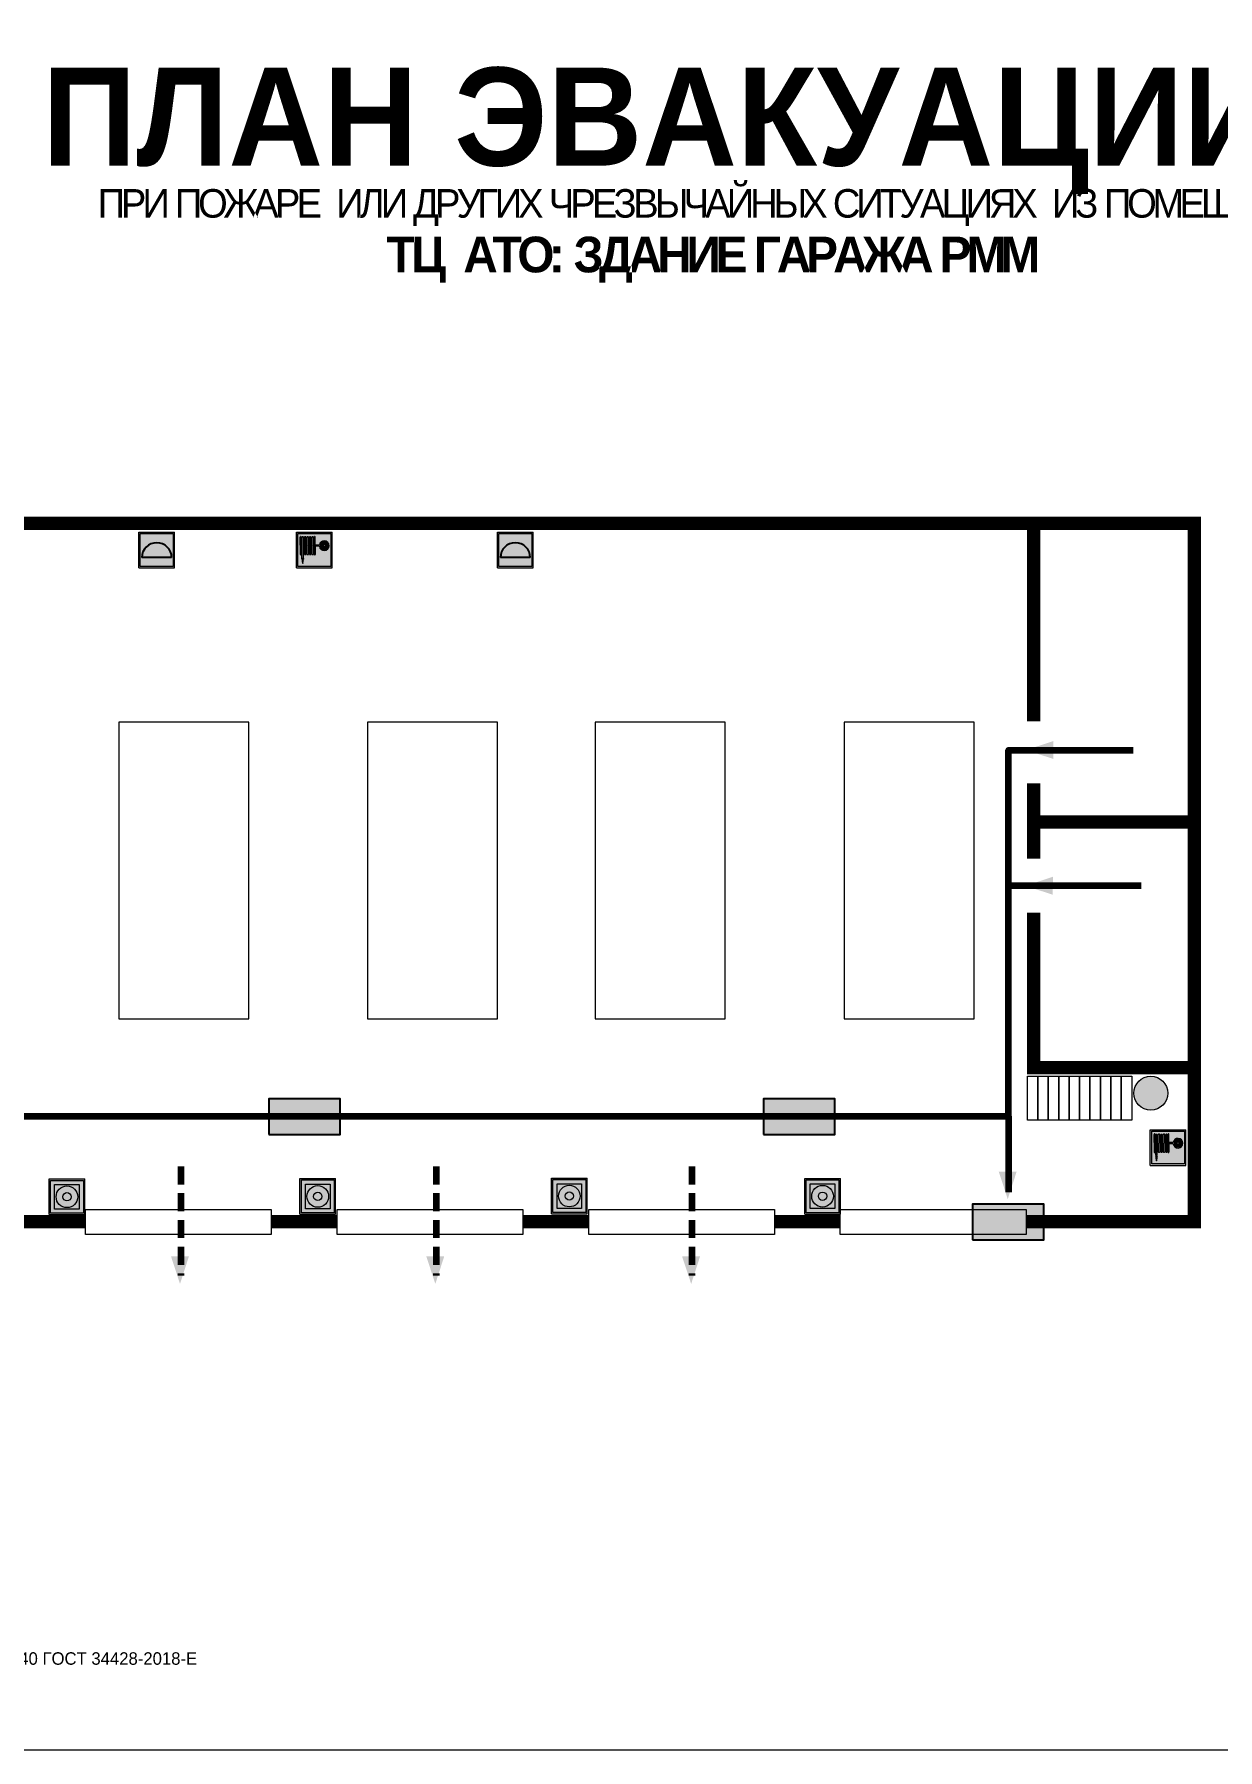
# Model space of a CAD drawing. Header units: millimetres. Extents: x 13114 to 67229, y 22859 to 38520.
# Drawn here: x 28360.1 to 28625.6, y 34765.1 to 35149.7 of the extents above; entities that cross this region are included whole.
import ezdxf

# ---------------------------------------------------------------- set-up
doc = ezdxf.new("R2010")
doc.units = ezdxf.units.MM
doc.linetypes.add('{ Wide Dash }', pattern=[12, 4, -2, 4, -2])
doc.layers.add('План_Штампы', color=7, linetype='Continuous')
doc.styles.add('обычный', font='arial.ttf')

# ---------------------------------------------------------------- blocks, each defined once
blk = doc.blocks.new('A$C7B4425F7')
at = {"true_color": 0xffffff}
blk.add_hatch(color=7, dxfattribs=at).paths.add_polyline_path([(0, 0), (-16, 0), (-16, -8), (0, -8)])
h = blk.add_hatch(color=126)
h.paths.add_polyline_path([(-0.2, -0.2), (-15.8, -0.2), (-15.8, -7.8), (-0.2, -7.8)])
h.paths.add_polyline_path([(-11.76, -2.03), (-11.76, -3.66), (-11.17, -3.66, -0.568275), (-11.17, -6.18), (-12.58, -6.18), (-12.58, -2.03)], flags=16)
h.paths.add_polyline_path([(-13.33, -4.12, -0.495768), (-13.59, -6.18), (-15.03, -6.18), (-15.03, -2.03), (-13.59, -2.03, -0.487973)], flags=16)
h.paths.add_polyline_path([(-10.25, -2.03), (-9.48, -2.03), (-9.48, -6.18), (-10.25, -6.18)], flags=16)
h.paths.add_polyline_path([(-13.84, -3.69), (-14.24, -3.69), (-14.24, -3.03), (-13.9, -3.03, -0.692621)], flags=0)
h.paths.add_polyline_path([(-9.15, -2.03), (-8.4, -2.03), (-8.04, -3.07), (-7.68, -2.03), (-6.93, -2.03), (-7.64, -4.1), (-6.93, -6.18), (-7.68, -6.18), (-8.04, -5.14), (-8.4, -6.18), (-9.15, -6.18), (-8.44, -4.1)], flags=16)
h.paths.add_polyline_path([(-11.76, -4.46), (-11.42, -4.46, -0.692621), (-11.36, -5.12), (-11.76, -5.12)], flags=0)
h.paths.add_polyline_path([(-13.9, -5.2), (-14.24, -5.2), (-14.24, -4.55), (-13.84, -4.55, -0.708038)], flags=0)
edge = h.paths.add_edge_path(flags=16)
edge.add_ellipse((-5.51, -4.08), major_axis=(0, 2.05), ratio=0.586184, start_angle=0, end_angle=360)
edge = h.paths.add_edge_path(flags=0)
edge.add_ellipse((-5.51, -4.08), major_axis=(0, 1.14), ratio=0.454828, start_angle=0, end_angle=360)
h.paths.add_polyline_path([(-4.13, -4.96, 0.377264), (-3.48, -4.52, 0.0555), (-3.16, -2.03), (-1.66, -2.03), (-1.66, -4.96), (-0.96, -4.96), (-0.96, -7.01), (-1.75, -7.01), (-1.75, -6.18), (-3.3, -6.18), (-3.3, -7.02), (-4.13, -7.02)], flags=16)
h.paths.add_polyline_path([(-2.73, -2.91), (-2.28, -2.91), (-2.28, -4.96), (-3.05, -4.96, 0.079136)], flags=0)
at = {"color": 126}
blk.add_lwpolyline([(-16, -8), (0, -8), (0, 0), (-16, 0)], close=True, dxfattribs=at)
blk = doc.blocks.new('A$C32E8229D')
at = {"true_color": 0xffffff}
blk.add_hatch(color=7, dxfattribs=at).paths.add_polyline_path([(0, 0), (0, -8), (16, -8), (16, 0)])
h = blk.add_hatch(color=126)
h.paths.add_polyline_path([(0.2, -0.2), (15.8, -0.2), (15.8, -7.8), (0.2, -7.8)])
h.paths.add_polyline_path([(13.49, -2.05), (12.08, -2.05), (11.37, -2.63, 0.162397), (11.29, -2.84), (11.29, -3.63), (10.35, -3.63), (10.35, -4.05), (11.68, -4.05), (11.68, -3.48), (12.26, -4.28), (11.29, -5.1), (11.29, -6.78), (11.85, -6.78), (11.85, -5.44), (12.8, -4.64), (12.8, -5.94), (14.46, -5.94), (14.46, -5.39), (13.45, -5.39), (13.45, -3.97), (12.46, -2.59), (13.15, -2.59), (13.69, -3.34), (14.18, -3)], flags=16)
h.paths.add_polyline_path([(10.74, -1.82, 1), (11.8, -1.82, 1)], flags=16)
h.paths.add_polyline_path([(9.39, -3.59), (5.99, -3.59), (6.56, -3.03), (5.91, -3.03), (5.1, -3.83), (5.91, -4.64), (6.56, -4.64), (5.99, -4.09), (9.39, -4.09)], flags=16)
h.paths.add_polyline_path([(4.29, -1.08), (1.72, -1.08), (1.72, -6.6), (4.29, -6.6)], flags=16)
at = {"color": 126}
blk.add_lwpolyline([(16, -8), (0, -8), (0, 0), (16, 0)], close=True, dxfattribs=at)
blk = doc.blocks.new('A$C1E1F2D43')
at = {"true_color": 0xffffff}
blk.add_hatch(color=7, dxfattribs=at).paths.add_polyline_path([(8, 0), (0, 0), (0, -8), (8, -8)])
h = blk.add_hatch(color=242)
h.paths.add_polyline_path([(0.32, -0.32), (0.32, -7.68), (7.68, -7.68), (7.68, -0.32)])
h.paths.add_polyline_path([(7.35, -5.71), (0.65, -5.71, -1)], flags=16)
at = {"color": 242, "lineweight": 5}
for p, q in [((0, 0), (8, 0)), ((0, -8), (0, 0)), ((0, 0), (8, 0)), ((8, -8), (8, 0)), ((0, -8), (8, -8))]:
    blk.add_line(p, q, dxfattribs=at)
at = {"color": 242}
blk.add_line((7.35, -5.71), (0.65, -5.71), dxfattribs=at)
at = {"color": 242, "lineweight": 5}
blk.add_lwpolyline([(0.32, -0.32), (7.68, -0.32), (7.68, -7.68), (0.32, -7.68)], close=True, dxfattribs=at)
at = {"color": 242}
blk.add_arc((4, -5.71), 3.35, 0, 180, dxfattribs=at)
blk = doc.blocks.new('A$C37112FD5')
at = {"true_color": 0xf5f5ff}
h = blk.add_hatch(color=7, dxfattribs=at)
h.dxf.hatch_style = 1
h.paths.add_polyline_path([(12.8, -7.4), (0, -7.4), (0, -20.2), (12.8, -20.2)])
h.paths.add_polyline_path([(12.29, -7.91), (12.29, -19.69), (0.51, -19.69), (0.51, -7.91)], flags=16)
h.paths.add_polyline_path([(4.98, -9.04, -0.42597), (5.17, -9.22), (5.17, -12.25), (5.17, -15.29, -0.432244), (4.98, -15.47), (4.83, -15.47, -0.42597), (4.64, -15.29), (4.64, -12.25), (4.64, -9.22, -0.432244), (4.83, -9.04)], flags=0)
h.paths.add_polyline_path([(4.28, -9.22), (4.28, -12.25), (4.28, -15.29, -0.432244), (4.09, -15.47), (3.94, -15.47, -0.42597), (3.75, -15.29), (3.75, -12.25), (3.75, -9.22, -0.432244), (3.94, -9.04), (4.09, -9.04, -0.42597)], flags=0)
h.paths.add_polyline_path([(5.72, -9.04), (5.87, -9.04, -0.42597), (6.06, -9.22), (6.06, -12.25), (6.06, -15.29, -0.432244), (5.87, -15.47), (5.72, -15.47, -0.42597), (5.53, -15.29), (5.53, -12.25), (5.53, -9.22, -0.432244)], flags=0)
h.paths.add_polyline_path([(6.42, -8.9), (6.5, -8.9, -0.42597), (6.69, -9.08), (6.69, -12.03), (8.21, -12.03, -15.824349), (8.21, -12.47), (6.69, -12.47), (6.69, -15.42, -0.432244), (6.5, -15.6), (6.42, -15.6)], flags=0)
h.paths.add_polyline_path([(3.39, -9.22), (3.39, -12.25), (3.39, -15.29, -0.432244), (3.2, -15.47), (3.05, -15.47, -0.42597), (2.85, -15.29), (2.85, -12.25), (2.85, -9.22, -0.432244), (3.05, -9.04), (3.2, -9.04, -0.42597)], flags=0)
h.paths.add_polyline_path([(2.5, -9.22), (2.5, -16.71), (1.96, -16.71), (1.96, -9.22, -0.432244), (2.15, -9.04), (2.31, -9.04, -0.42597)], flags=0)
h.paths.add_polyline_path([(1.61, -8.9), (1.61, -15.6), (1.57, -15.6, -0.42597), (1.37, -15.42), (1.37, -12.03), (1.37, -9.09, -0.432244), (1.57, -8.9)], flags=0)
h.paths.add_polyline_path([(9.76, -10.81), (9.76, -12.03), (8.49, -12.03, -0.336371)], flags=0)
h.paths.add_polyline_path([(8.49, -12.47), (9.76, -12.47), (9.76, -13.7, -0.336371)], flags=0)
h.paths.add_polyline_path([(10.11, -10.81, -0.336371), (11.38, -12.03), (10.11, -12.03)], flags=0)
h.paths.add_polyline_path([(10.11, -12.47), (11.38, -12.47, -0.336371), (10.11, -13.7)], flags=0)
h.paths.add_polyline_path([(2.5, -16.84), (2.5, -17.05), (1.97, -17.05), (1.97, -16.84)], flags=0)
h.paths.add_polyline_path([(2.5, -17.24, -0.033778), (2.24, -18.6, -0.033778), (1.97, -17.24)], flags=0)
h = blk.add_hatch(color=242)
h.dxf.hatch_style = 1
h.paths.add_polyline_path([(12.29, -7.91), (0.51, -7.91), (0.51, -19.69), (12.29, -19.69)])
h.paths.add_polyline_path([(6.42, -15.6), (6.42, -8.9), (6.5, -8.9, -0.42597), (6.69, -9.08), (6.69, -12.03), (8.21, -12.03, -15.824349), (8.21, -12.47), (6.69, -12.47), (6.69, -15.42, -0.432244), (6.5, -15.6)], flags=16)
h.paths.add_polyline_path([(5.87, -15.47), (5.72, -15.47, -0.42597), (5.53, -15.29), (5.53, -12.25), (5.53, -9.22, -0.432244), (5.72, -9.04), (5.87, -9.04, -0.42597), (6.06, -9.22), (6.06, -12.25), (6.06, -15.29, -0.432244)], flags=16)
h.paths.add_polyline_path([(4.98, -15.47), (4.83, -15.47, -0.42597), (4.64, -15.29), (4.64, -12.25), (4.64, -9.22, -0.432244), (4.83, -9.04), (4.98, -9.04, -0.42597), (5.17, -9.22), (5.17, -12.25), (5.17, -15.29, -0.432244)], flags=16)
h.paths.add_polyline_path([(4.09, -15.47), (3.94, -15.47, -0.42597), (3.75, -15.29), (3.75, -12.25), (3.75, -9.22, -0.432244), (3.94, -9.04), (4.09, -9.04, -0.42597), (4.28, -9.22), (4.28, -12.25), (4.28, -15.29, -0.432244)], flags=16)
h.paths.add_polyline_path([(3.2, -15.47), (3.05, -15.47, -0.42597), (2.85, -15.29), (2.85, -12.25), (2.85, -9.22, -0.432244), (3.05, -9.04), (3.2, -9.04, -0.42597), (3.39, -9.22), (3.39, -12.25), (3.39, -15.29, -0.432244)], flags=16)
h.paths.add_polyline_path([(2.5, -17.05), (1.97, -17.05), (1.97, -16.84), (2.5, -16.84)], flags=16)
h.paths.add_polyline_path([(2.5, -17.24, -0.033778), (2.24, -18.6, -0.033778), (1.97, -17.24)], flags=16)
h.paths.add_polyline_path([(2.5, -16.71), (1.96, -16.71), (1.96, -9.22, -0.432244), (2.15, -9.04), (2.31, -9.04, -0.42597), (2.5, -9.22)], flags=16)
h.paths.add_polyline_path([(1.61, -15.6), (1.57, -15.6, -0.42597), (1.37, -15.42), (1.37, -12.03), (1.37, -9.09, -0.432244), (1.57, -8.9), (1.61, -8.9)], flags=16)
h.paths.add_polyline_path([(8.49, -12.47), (9.76, -12.47), (9.76, -13.7, -0.336371)], flags=0)
h.paths.add_polyline_path([(10.11, -13.7), (10.11, -12.47), (11.38, -12.47, -0.336371)], flags=0)
h.paths.add_polyline_path([(8.49, -12.03, -0.336371), (9.76, -10.81), (9.76, -12.03)], flags=0)
h.paths.add_polyline_path([(10.11, -12.03), (10.11, -10.81, -0.336371), (11.38, -12.03)], flags=0)
h = blk.add_hatch(color=7, dxfattribs=at)
h.dxf.hatch_style = 1
h.paths.add_polyline_path([(1.61, -8.9), (1.57, -8.9, 0.432244), (1.37, -9.09), (1.37, -12.03), (1.37, -15.42, 0.42597), (1.57, -15.6), (1.61, -15.6)])
h.paths.add_polyline_path([(2.5, -9.22, 0.42597), (2.31, -9.04), (2.15, -9.04, 0.432244), (1.96, -9.22), (1.96, -16.71), (2.5, -16.71)])
h.paths.add_polyline_path([(2.5, -16.84), (1.97, -16.84), (1.97, -17.05), (2.5, -17.05)])
h.paths.add_polyline_path([(2.5, -17.24), (1.97, -17.24, 0.033778), (2.24, -18.6, 0.033778)])
h.paths.add_polyline_path([(3.39, -12.25), (3.39, -9.22, 0.42597), (3.2, -9.04), (3.05, -9.04, 0.432244), (2.85, -9.22), (2.85, -12.25), (2.85, -15.29, 0.42597), (3.05, -15.47), (3.2, -15.47, 0.432244), (3.39, -15.29)])
h.paths.add_polyline_path([(4.28, -12.25), (4.28, -9.22, 0.42597), (4.09, -9.04), (3.94, -9.04, 0.432244), (3.75, -9.22), (3.75, -12.25), (3.75, -15.29, 0.42597), (3.94, -15.47), (4.09, -15.47, 0.432244), (4.28, -15.29)])
h.paths.add_polyline_path([(5.17, -12.25), (5.17, -9.22, 0.42597), (4.98, -9.04), (4.83, -9.04, 0.432244), (4.64, -9.22), (4.64, -12.25), (4.64, -15.29, 0.42597), (4.83, -15.47), (4.98, -15.47, 0.432244), (5.17, -15.29)])
h.paths.add_polyline_path([(6.06, -12.25), (6.06, -9.22, 0.42597), (5.87, -9.04), (5.72, -9.04, 0.432244), (5.53, -9.22), (5.53, -12.25), (5.53, -15.29, 0.42597), (5.72, -15.47), (5.87, -15.47, 0.432244), (6.06, -15.29)])
h.paths.add_polyline_path([(6.69, -12.47), (8.21, -12.47, 15.824349), (8.21, -12.03), (6.69, -12.03), (6.69, -9.08, 0.42597), (6.5, -8.9), (6.42, -8.9), (6.42, -15.6), (6.5, -15.6, 0.432244), (6.69, -15.42)])
h.paths.add_polyline_path([(8.49, -12.47), (9.76, -12.47), (9.76, -13.7, -0.336371)], flags=16)
h.paths.add_polyline_path([(8.49, -12.03, -0.336371), (9.76, -10.81), (9.76, -12.03)], flags=16)
h.paths.add_polyline_path([(10.11, -12.47), (11.38, -12.47, -0.336371), (10.11, -13.7)], flags=16)
h.paths.add_polyline_path([(10.11, -12.03), (10.11, -10.81, -0.336371), (11.38, -12.03)], flags=16)
h = blk.add_hatch(color=242)
h.dxf.hatch_style = 1
h.paths.add_polyline_path([(9.76, -10.81, 0.336371), (8.49, -12.03), (9.76, -12.03)])
h.paths.add_polyline_path([(10.11, -10.81), (10.11, -12.03), (11.38, -12.03, 0.336371)])
h.paths.add_polyline_path([(11.38, -12.47), (10.11, -12.47), (10.11, -13.7, 0.336371)])
h.paths.add_polyline_path([(9.76, -12.47), (8.49, -12.47, 0.336371), (9.76, -13.7)])
at = {"color": 242, "lineweight": 5}
for p, q in [((0, -20.2), (0, -7.4)), ((0, -7.4), (12.8, -7.4)), ((1.37, -12.03), (1.37, -9.08)), ((1.37, -12.03), (1.37, -15.42)), ((1.57, -8.9), (1.61, -8.9)), ((1.61, -8.9), (1.61, -15.6)), ((1.96, -16.71), (1.96, -9.22)), ((2.15, -9.04), (2.31, -9.04)), ((2.5, -16.71), (2.5, -9.22)), ((2.85, -12.25), (2.85, -9.22)), ((2.85, -12.25), (2.85, -15.29)), ((3.05, -9.04), (3.2, -9.04)), ((3.39, -12.25), (3.39, -9.22)), ((3.39, -12.25), (3.39, -15.29)), ((3.75, -12.25), (3.75, -9.22)), ((3.75, -12.25), (3.75, -15.29)), ((3.94, -9.04), (4.09, -9.04)), ((4.28, -12.25), (4.28, -9.22)), ((4.28, -12.25), (4.28, -15.29)), ((4.64, -12.25), (4.64, -9.22)), ((4.64, -12.25), (4.64, -15.29)), ((4.83, -9.04), (4.98, -9.04)), ((5.17, -12.25), (5.17, -9.22)), ((5.17, -12.25), (5.17, -15.29)), ((5.53, -12.25), (5.53, -9.22)), ((5.53, -12.25), (5.53, -15.29)), ((5.72, -9.04), (5.87, -9.04)), ((6.06, -12.25), (6.06, -9.22)), ((6.06, -12.25), (6.06, -15.29)), ((6.42, -8.9), (6.42, -15.6)), ((6.5, -8.9), (6.42, -8.9)), ((6.69, -12.03), (6.69, -9.08)), ((8.21, -12.03), (6.69, -12.03)), ((9.76, -12.03), (8.49, -12.03)), ((9.76, -10.81), (9.76, -12.03)), ((10.11, -10.81), (10.11, -12.03)), ((11.38, -12.03), (10.11, -12.03)), ((12.8, -20.2), (12.8, -7.4)), ((1.57, -15.6), (1.61, -15.6)), ((1.96, -16.71), (2.5, -16.71)), ((1.97, -16.84), (2.5, -16.84)), ((1.97, -17.05), (1.97, -16.84)), ((2.5, -17.05), (1.97, -17.05)), ((1.97, -17.24), (2.5, -17.24)), ((2.5, -16.84), (2.5, -17.05)), ((3.05, -15.47), (3.2, -15.47)), ((3.94, -15.47), (4.09, -15.47)), ((4.83, -15.47), (4.98, -15.47)), ((5.72, -15.47), (5.87, -15.47)), ((6.42, -15.6), (6.5, -15.6)), ((8.21, -12.47), (6.69, -12.47)), ((6.69, -12.47), (6.69, -15.42)), ((9.76, -12.47), (8.49, -12.47)), ((9.76, -12.47), (9.76, -13.7)), ((11.38, -12.47), (10.11, -12.47)), ((10.11, -12.47), (10.11, -13.7)), ((0, -20.2), (12.8, -20.2))]:
    blk.add_line(p, q, dxfattribs=at)
blk.add_lwpolyline([(0.51, -7.91), (12.29, -7.91), (12.29, -19.69), (0.51, -19.69)], close=True, dxfattribs=at)
for centre, radius, start, end in [((1.56, -9.09), 0.182, 87.10267, 180.60715), ((2.15, -9.22), 0.182, 87.10267, 180.60715), ((2.32, -9.22), 0.182, 359.39285, 92.89733), ((3.04, -9.22), 0.182, 87.10267, 180.60715), ((3.21, -9.22), 0.182, 359.39285, 92.89733), ((3.93, -9.22), 0.182, 87.10267, 180.60715), ((4.1, -9.22), 0.182, 359.39285, 92.89733), ((4.82, -9.22), 0.182, 87.10267, 180.60715), ((4.99, -9.22), 0.182, 359.39285, 92.89733), ((5.71, -9.22), 0.182, 87.10267, 180.60715), ((5.88, -9.22), 0.182, 359.39285, 92.89733), ((6.51, -9.09), 0.182, 359.39285, 92.89733), ((9.93, -12.25), 1.74, 187.23185, 172.76815), ((9.93, -12.25), 1.46, 96.99266, 171.35851), ((9.93, -12.25), 1.46, 8.64149, 83.00734), ((1.56, -15.42), 0.182, 179.39285, 272.89733), ((12.17, -15.98), 10.27, 187.04098, 194.7793), ((-7.7, -15.98), 10.27, 345.2207, 352.95902), ((3.04, -15.29), 0.182, 179.39285, 272.89733), ((3.21, -15.29), 0.182, 267.10267, 0.60715), ((3.93, -15.29), 0.182, 179.39285, 272.89733), ((4.1, -15.29), 0.182, 267.10267, 0.60715), ((4.82, -15.29), 0.182, 179.39285, 272.89733), ((4.99, -15.29), 0.182, 267.10267, 0.60715), ((5.71, -15.29), 0.182, 179.39285, 272.89733), ((5.88, -15.29), 0.182, 267.10267, 0.60715), ((6.51, -15.42), 0.182, 267.10267, 0.60715), ((9.93, -12.25), 1.46, 188.64149, 263.00734), ((9.93, -12.25), 1.46, 276.99266, 351.35851)]:
    blk.add_arc(centre, radius, start, end, dxfattribs=at)
blk = doc.blocks.new('A$C7B8C2D5B')
at = {"lineweight": 0}
h = blk.add_hatch(color=5, dxfattribs=at)
h.dxf.hatch_style = 1
h.paths.add_polyline_path([(1.4, -3.02, 1), (-2.11, -3.02, 1)])
at = {"color": 5, "lineweight": 0}
blk.add_circle((-0.36, -3.02), 1.75, dxfattribs=at)
blk = doc.blocks.new('A$C54414219')
at = {"true_color": 0xffffff}
h = blk.add_hatch(color=7, dxfattribs=at)
h.paths.add_polyline_path([(2.39, -9.45), (2.39, -18.3), (11.23, -18.3), (11.23, -9.45)], flags=0)
h.paths.add_polyline_path([(10.71, -13.87, -1), (2.92, -13.87, -1)], flags=0)
h.paths.add_polyline_path([(8.3, -13.87, -1), (5.33, -13.87, -1)], flags=0)
h.paths.add_polyline_path([(0.41, -7.47), (0.41, -20.27), (13.21, -20.27), (13.21, -7.47)])
h.paths.add_polyline_path([(0.92, -19.77), (12.71, -19.77), (12.71, -7.98), (0.92, -7.98)], flags=16)
h.paths.add_polyline_path([(11.23, -9.45), (11.23, -18.3), (2.39, -18.3), (2.39, -9.45)], flags=0)
at = {"lineweight": 5}
h = blk.add_hatch(color=242, dxfattribs=at)
h.paths.add_polyline_path([(12.71, -7.98), (0.92, -7.98), (0.92, -19.77), (12.71, -19.77)])
h.paths.add_polyline_path([(11.23, -18.3), (2.39, -18.3), (2.39, -9.45), (11.23, -9.45)], flags=16)
h.paths.add_polyline_path([(10.71, -13.87, -1), (2.92, -13.87, -1)], flags=0)
h.paths.add_polyline_path([(8.3, -13.87, -1), (5.33, -13.87, -1)], flags=0)
at = {"true_color": 0xffffff}
h = blk.add_hatch(color=7, dxfattribs=at)
h.paths.add_polyline_path([(2.39, -9.45), (2.39, -18.3), (11.23, -18.3), (11.23, -9.45)])
h.paths.add_polyline_path([(10.71, -13.87, -1), (2.92, -13.87, -1)], flags=16)
h.paths.add_polyline_path([(8.3, -13.87, -1), (5.33, -13.87, -1)], flags=0)
at = {"lineweight": 5}
h = blk.add_hatch(color=242, dxfattribs=at)
h.paths.add_polyline_path([(2.92, -13.87, 1), (10.71, -13.87, 1)])
h.paths.add_polyline_path([(8.3, -13.87, -1), (5.33, -13.87, -1)], flags=16)
at = {"color": 242, "lineweight": 5}
for p, q in [((0.41, -20.27), (0.41, -7.47)), ((0.41, -7.47), (13.21, -7.47)), ((0.41, -7.47), (13.21, -7.47)), ((13.21, -20.27), (13.21, -7.47)), ((0.41, -20.27), (13.21, -20.27))]:
    blk.add_line(p, q, dxfattribs=at)
for points in [[(0.92, -7.98), (12.71, -7.98), (12.71, -19.77), (0.92, -19.77)], [(2.39, -9.45), (11.23, -9.45), (11.23, -18.3), (2.39, -18.3)]]:
    blk.add_lwpolyline(points, close=True, dxfattribs=at)
for radius in [3.89, 1.49]:
    blk.add_circle((6.81, -13.87), radius, dxfattribs=at)

msp = doc.modelspace()

# ---------------------------------------------------------------- linework, layer by layer
at = {"color": 5, "lineweight": 0}
msp.add_lwpolyline([(28209.6, 34765.08), (28809.6, 34765.08), (28809.6, 35160.08), (28209.6, 35160.08)], close=True, dxfattribs=at)
at = {"lineweight": 0, "const_width": 3}
for points in [[(28258.65, 34883.46), (28241.42, 34883.46), (28241.42, 35040.07), (28620.31, 35040.07), (28620.31, 34883.46), (28582.58, 34883.46)], [(28584.28, 35039.06), (28584.28, 34995.66)], [(28584.28, 34981.76), (28584.28, 34964.85)], [(28584.28, 34973.13), (28620.39, 34973.13)], [(28584.28, 34952.8), (28584.28, 34918), (28620.11, 34918)], [(28356.76, 34883.49), (28371.56, 34883.49)], [(28413.22, 34883.49), (28428.01, 34883.49)], [(28469.67, 34883.49), (28484.47, 34883.49)], [(28526.13, 34883.49), (28540.92, 34883.49)]]:
    msp.add_lwpolyline(points, dxfattribs=at)
at = {"lineweight": 0}
for points in [[(28379.03, 34928.97), (28408.19, 34928.97), (28408.19, 34995.51), (28379.03, 34995.51)], [(28434.87, 34928.97), (28464.03, 34928.97), (28464.03, 34995.51), (28434.87, 34995.51)], [(28485.94, 34928.97), (28515.1, 34928.97), (28515.1, 34995.51), (28485.94, 34995.51)], [(28541.78, 34928.97), (28570.95, 34928.97), (28570.95, 34995.51), (28541.78, 34995.51)], [(28371.56, 34886.24), (28413.22, 34886.24), (28413.22, 34880.59), (28371.56, 34880.59)], [(28371.56, 34886.24), (28413.22, 34886.24), (28413.22, 34880.59), (28371.56, 34880.59)], [(28428.01, 34886.24), (28469.67, 34886.24), (28469.67, 34880.59), (28428.01, 34880.59)], [(28428.01, 34886.24), (28469.67, 34886.24), (28469.67, 34880.59), (28428.01, 34880.59)], [(28484.47, 34886.24), (28526.13, 34886.24), (28526.13, 34880.59), (28484.47, 34880.59)], [(28484.47, 34886.24), (28526.13, 34886.24), (28526.13, 34880.59), (28484.47, 34880.59)], [(28540.92, 34886.24), (28582.58, 34886.24), (28582.58, 34880.59), (28540.92, 34880.59)]]:
    msp.add_lwpolyline(points, close=True, dxfattribs=at)
at = {"color": 126, "lineweight": 100, "true_color": 0x008754}
for points in [[(28578.64, 34907.15), (28578.64, 34989.22), (28606.6, 34989.22)], [(28608.42, 34958.78), (28578.64, 34958.78)], [(28264.69, 34907.15), (28578.64, 34907.15), (28578.64, 34890.07)]]:
    msp.add_lwpolyline(points, dxfattribs=at)
at = {"color": 0, "lineweight": 0}
for points in [[(28582.88, 34916.13), (28585.22, 34916.13), (28585.22, 34906.22), (28582.88, 34906.22)], [(28585.22, 34916.13), (28587.56, 34916.13), (28587.56, 34906.22), (28585.22, 34906.22)], [(28587.56, 34916.13), (28589.91, 34916.13), (28589.91, 34906.22), (28587.56, 34906.22)], [(28589.91, 34916.13), (28592.25, 34916.13), (28592.25, 34906.22), (28589.91, 34906.22)], [(28592.25, 34916.13), (28594.59, 34916.13), (28594.59, 34906.22), (28592.25, 34906.22)], [(28594.59, 34916.13), (28596.93, 34916.13), (28596.93, 34906.22), (28594.59, 34906.22)], [(28596.93, 34916.13), (28599.27, 34916.13), (28599.27, 34906.22), (28596.93, 34906.22)], [(28599.27, 34916.13), (28601.61, 34916.13), (28601.61, 34906.22), (28599.27, 34906.22)], [(28601.61, 34916.13), (28603.96, 34916.13), (28603.96, 34906.22), (28601.61, 34906.22)], [(28603.96, 34916.13), (28606.3, 34916.13), (28606.3, 34906.22), (28603.96, 34906.22)]]:
    msp.add_lwpolyline(points, close=True, dxfattribs=at)
at = {"color": 126, "linetype": '{ Wide Dash }', "lineweight": 100, "true_color": 0x008754}
for points in [[(28392.96, 34895.84), (28392.96, 34871.39)], [(28450.23, 34895.84), (28450.23, 34871.39)], [(28507.63, 34895.84), (28507.63, 34871.39)]]:
    msp.add_lwpolyline(points, dxfattribs=at)
at = {"layer": 'План_Штампы', "color": 126, "true_color": 0x008754}
for points in [[(28588.73, 34991.26), (28588.72, 34987.25), (28582.56, 34989.24)], [(28588.6, 34960.82), (28588.59, 34956.8), (28582.43, 34958.79)], [(28576.46, 34894.71), (28580.47, 34894.7), (28578.48, 34888.54)], [(28390.77, 34875.7), (28394.78, 34875.69), (28392.79, 34869.53)], [(28448.04, 34875.7), (28452.05, 34875.69), (28450.06, 34869.53)], [(28505.43, 34875.7), (28509.45, 34875.69), (28507.46, 34869.53)]]:
    msp.add_solid(points, dxfattribs=at)

# ---------------------------------------------------------------- block references
at = {"color": 1}
for p in [(28383.56, 35038.1), (28464.01, 35038.1)]:
    msp.add_blockref('A$C1E1F2D43', p, dxfattribs=at)
for name, p, xscale, yscale, zscale in [('A$C37112FD5', (28418.92, 35042.73), 0.6249984004534781, 0.6249984004534781, 0.6249984004534781), ('A$C7B8C2D5B', (28611.35, 34918.87), 2.177419353276491, 2.177419353276491, 2.177419353276491), ('A$C37112FD5', (28610.46, 34908.73), 0.6249984004534781, 0.6249984004534781, 0.6249984004534781), ('A$C54414219', (28475.87, 34897.9), 0.625, 0.625, 0.625), ('A$C54414219', (28363.17, 34897.73), 0.625, 0.625, 0.625), ('A$C54414219', (28419.43, 34897.82), 0.625, 0.625, 0.625), ('A$C54414219', (28532.67, 34897.85), 0.625, 0.625, 0.625)]:
    msp.add_blockref(name, p, dxfattribs=dict(xscale=xscale, yscale=yscale, zscale=zscale))
at = {"layer": 'План_Штампы', "color": 126, "true_color": 0x008754, "xscale": -1}
for p in [(28428.72, 34911.01), (28539.72, 34911.01)]:
    msp.add_blockref('A$C32E8229D', p, dxfattribs=at)
at = {"layer": 'План_Штампы'}
msp.add_blockref('A$C7B4425F7', (28586.56, 34887.42), dxfattribs=at)

# ---------------------------------------------------------------- texts
at = {"lineweight": 0, "style": 'обычный'}
for s, insert, char_height, width, attachment_point in [('{\\fProxima Nova Rg|b1|i0|c204|p2;ПЛАН ЭВАКУАЦИИ}', (28361.86, 35142.28), 22, 493.8901, 1), ('\\pi-8.4,l8.4,t8.4;{\\fProxima Nova Rg|b0|i0|c204|p2;ИЗГОТОВИТЕЛЬ: ИП АНДРЕЕВ А. А.\\fProxima Nova Rg|b0|i0|c0|p2; \\fProxima Nova Rg|b0|i0|c204|p2;ФП-24 - 2022/ 200-25-1440 ГОСТ 34428-2018-Е\\H1.2266x; }', (28322.6, 34785.12), 2.8, 191.3484, 5)]:
    msp.add_mtext(s, dxfattribs=dict(at, insert=insert, char_height=char_height, width=width, attachment_point=attachment_point))
at = {"color": 0, "lineweight": 0, "insert": (28511.75, 35115.21), "char_height": 8, "width": 449.2158, "attachment_point": 5, "style": 'обычный'}
msp.add_mtext('{\\fArial Black|b1|i0|c204|p34;\\H2x;\\T0.85;  \\fArial Narrow|b0|i0|c204|p34;\\H0.8x;\\W0.9;\\P\\fProxima Nova Rg|b0|i0|c204|p2;\\H0.5x;\\W1;\\C256;ПРИ ПОЖАРЕ  ИЛИ ДРУГИХ ЧРЕЗВЫЧАЙНЫХ СИТУАЦИЯХ  ИЗ ПОМЕЩЕНИЙ \\fProxima Nova Rg|b1|i0|c204|p2;\\H1.25x;\\PТЦ  АТО: ЗДАНИЕ ГАРАЖА РММ}', dxfattribs=at)

doc.saveas('drawing.dxf')
